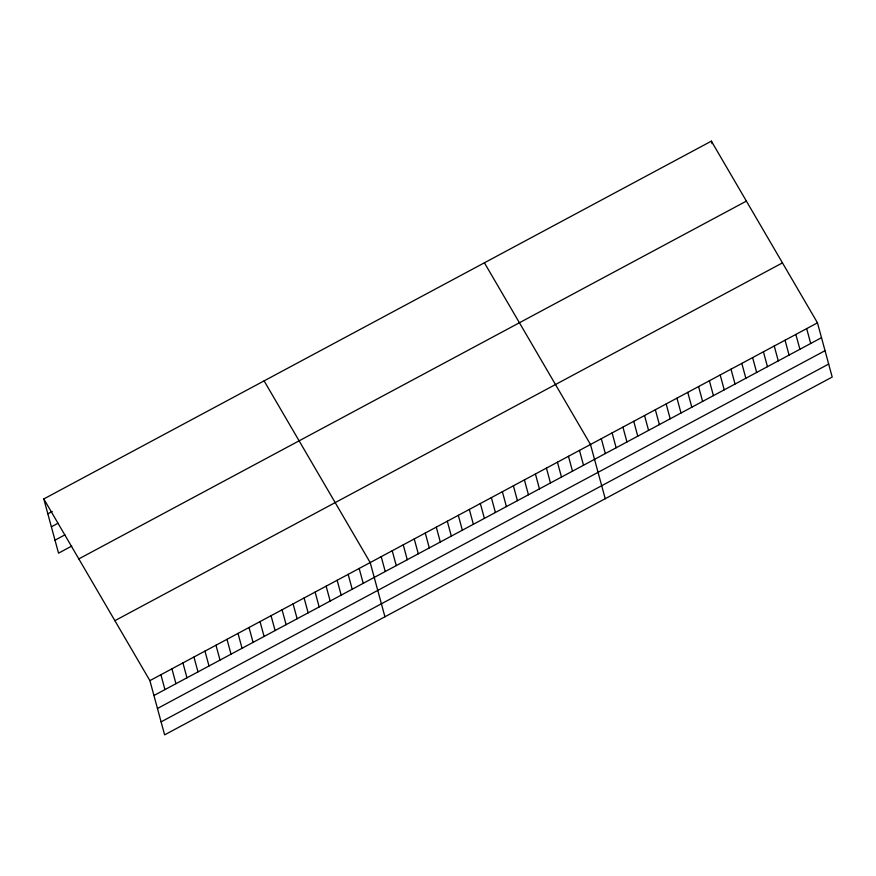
<?xml version="1.0" encoding="UTF-8"?>
<svg xmlns="http://www.w3.org/2000/svg" width="876" height="876" viewBox="0 0 876 876"><rect width="100%" height="100%" fill="white"/><g stroke="black" fill="none" stroke-linecap="round" stroke-linejoin="round"><path stroke-width="1.31" d="M43.8 498.948L711.378 141.145L817.472 322.839L832.2 377.052L164.622 734.855L149.895 680.63L43.8 498.948L58.528 553.161L71.744 546.077M47.841 513.818L52.242 511.453M51.366 526.804L57.98 523.257M55.002 540.185L64.912 534.864M78.807 558.91L746.385 201.108M114.876 620.679L782.465 262.877M149.895 680.63L817.472 322.839M153.935 695.5L821.513 337.698M157.461 708.487L825.039 350.685M161.096 721.868L828.674 364.066M484.406 262.8L590.49 444.482L605.228 498.707M264.103 380.874L370.187 562.556L384.925 616.781M806.665 328.631L810.705 343.491M795.857 334.424L799.898 349.283M785.049 340.216L789.079 355.076M774.242 346.009L778.271 360.868M711.378 141.145L712.057 143.631M763.423 351.802L767.464 366.661M752.615 357.594L756.656 372.453M741.808 363.387L745.848 378.246M731 369.179L735.041 384.049M720.192 374.972L724.233 389.842M709.385 380.764L713.425 395.634M698.577 386.557L702.618 401.427M687.769 392.349L691.81 407.22M676.962 398.142L681.002 413.012M666.154 403.935L670.195 418.805M655.347 409.727L659.387 424.597M644.539 415.52L648.579 430.39M633.731 421.312L637.761 436.182M622.924 427.105L626.953 441.975M612.105 432.897L616.146 447.767M601.297 438.69L605.338 453.56M579.474 450.384L583.515 465.255M568.458 456.297L572.499 471.157M557.443 462.2L561.483 477.059M546.438 468.102L550.467 482.972M535.422 474.004L539.452 488.874M524.406 479.906L528.447 494.776M513.391 485.808L517.431 500.678M502.375 491.721L506.416 506.58M491.359 497.623L495.4 512.482M480.344 503.525L484.384 518.395M469.328 509.427L473.368 524.297M458.312 515.329L462.353 530.199M447.297 521.231L451.337 536.101M436.281 527.133L440.321 542.003M425.265 533.046L429.306 547.905M414.249 538.948L418.29 553.807M403.234 544.85L407.274 559.72M392.218 550.752L396.259 565.622M381.202 556.654L385.243 571.524M359.182 568.469L363.212 583.328M348.166 574.371L352.196 589.23M337.15 580.273L341.191 595.132M326.135 586.175L330.175 601.045M315.119 592.077L319.16 606.948M304.103 597.98L308.144 612.85M293.088 603.882L297.128 618.752M282.072 609.795L286.113 624.654M271.056 615.697L275.097 630.556M260.041 621.599L264.081 636.469M249.025 627.501L253.065 642.371M238.009 633.403L242.05 648.273M226.994 639.305L231.034 654.175M215.978 645.207L220.018 660.077M204.962 651.12L209.003 665.979M193.946 657.022L197.987 671.881M182.931 662.924L186.971 677.794M171.926 668.826L175.956 683.696M160.91 674.728L164.94 689.598"/></g></svg>
